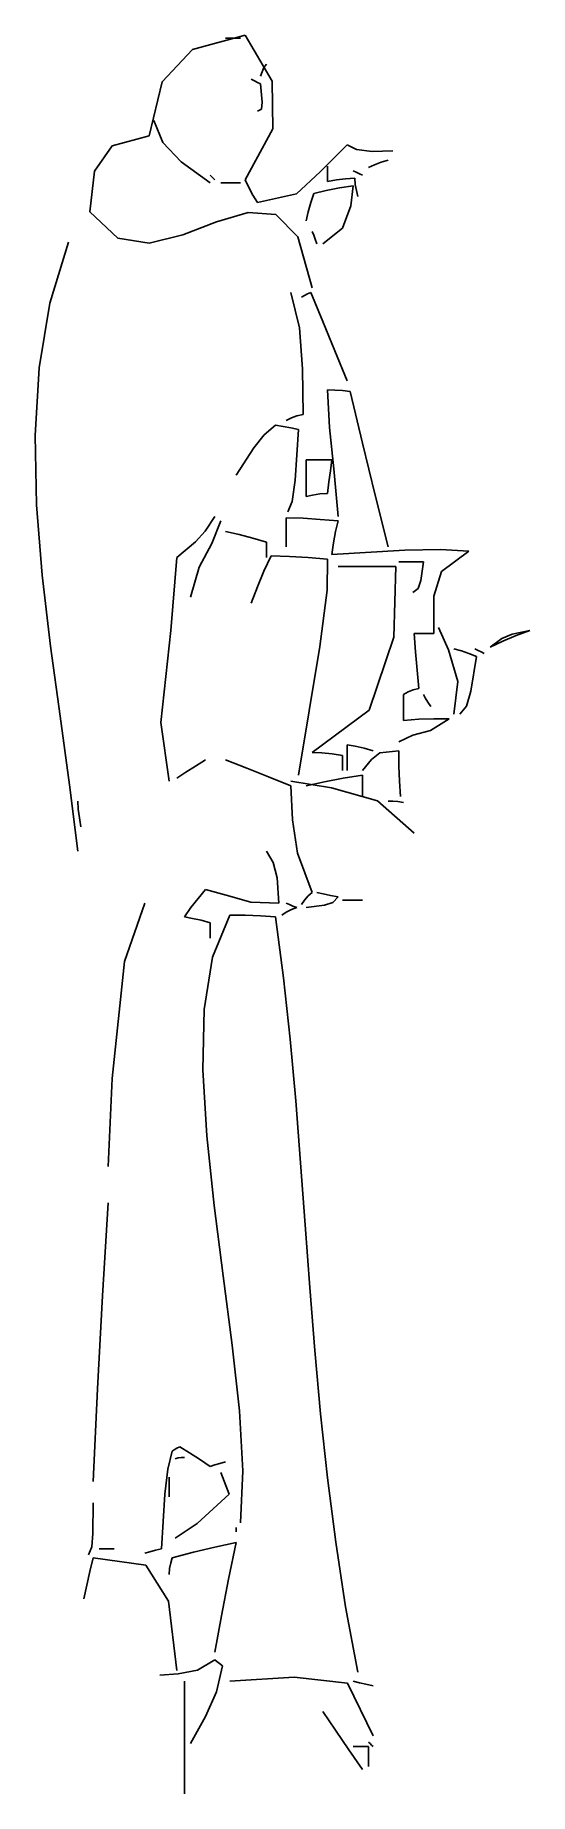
# Model space of a CAD drawing. Extents: x 6.63 to 7.11, y -0.04 to 1.67.
import ezdxf

# ---------------------------------------------------------------- set-up
doc = ezdxf.new("R2010")
doc.units = 0
doc.header["$LTSCALE"] = 0.000394
doc.layers.get('0').update_dxf_attribs({"linetype": 'CONTINUOUS'})

msp = doc.modelspace()

# ---------------------------------------------------------------- linework, layer by layer
for p, q in [((6.7848, 1.6587), (6.8361, 1.6725)), ((6.8168, 1.6695), (6.8213, 1.6695)), ((6.8213, 1.6695), (6.8261, 1.6695)), ((6.8261, 1.6695), (6.8316, 1.6695)), ((6.8361, 1.6725), (6.8625, 1.6277)), ((6.7552, 1.627), (6.7848, 1.6587)), ((6.8509, 1.6324), (6.8525, 1.6368)), ((6.8525, 1.6368), (6.8544, 1.6409)), ((6.8544, 1.6409), (6.8569, 1.6443)), ((6.7425, 1.5745), (6.7552, 1.627)), ((6.845, 1.628), (6.842, 1.6295)), ((6.848, 1.6265), (6.845, 1.628)), ((6.8509, 1.625), (6.848, 1.6265)), ((6.8528, 1.6072), (6.8509, 1.625)), ((6.8625, 1.6277), (6.8632, 1.5812)), ((6.848, 1.5983), (6.852, 1.6002)), ((6.852, 1.6002), (6.8528, 1.6072)), ((6.7556, 1.568), (6.747, 1.5894)), ((6.8632, 1.5812), (6.8361, 1.5314)), ((6.6891, 1.54), (6.7064, 1.5645)), ((6.7064, 1.5645), (6.7425, 1.5745)), ((6.7735, 1.5489), (6.7556, 1.568)), ((6.9092, 1.5391), (6.9356, 1.5656)), ((6.9356, 1.5656), (6.9448, 1.5611)), ((6.9448, 1.5611), (6.96, 1.5592)), ((6.8019, 1.5285), (6.7735, 1.5489)), ((6.9163, 1.5403), (6.9163, 1.5448)), ((6.9564, 1.5433), (6.9624, 1.5462)), ((6.96, 1.5592), (6.9801, 1.5597)), ((6.9624, 1.5462), (6.9687, 1.5488)), ((6.9687, 1.5488), (6.9757, 1.5507)), ((6.6846, 1.5002), (6.6891, 1.54)), ((6.8034, 1.5344), (6.8019, 1.5359)), ((6.8049, 1.5329), (6.8034, 1.5344)), ((6.8064, 1.5314), (6.8049, 1.5329)), ((6.8123, 1.5285), (6.8183, 1.5285)), ((6.8183, 1.5285), (6.8123, 1.5285)), ((6.8183, 1.5285), (6.8247, 1.5285)), ((6.8247, 1.5285), (6.8183, 1.5285)), ((6.8247, 1.5285), (6.8316, 1.5285)), ((6.8316, 1.5285), (6.8247, 1.5285)), ((6.8361, 1.5314), (6.8395, 1.524)), ((6.8862, 1.5178), (6.9092, 1.5391)), ((6.9163, 1.5355), (6.9163, 1.5403)), ((6.9163, 1.5299), (6.9163, 1.5355)), ((6.9252, 1.5314), (6.9163, 1.5299)), ((6.9341, 1.5325), (6.9252, 1.5314)), ((6.943, 1.5329), (6.9341, 1.5325)), ((6.9445, 1.5389), (6.9415, 1.5403)), ((6.9435, 1.527), (6.943, 1.5329)), ((6.9446, 1.521), (6.9435, 1.527)), ((6.9475, 1.5374), (6.9445, 1.5389)), ((6.9504, 1.5359), (6.9475, 1.5374)), ((6.8395, 1.524), (6.8436, 1.5166)), ((6.8436, 1.5166), (6.848, 1.5092)), ((6.848, 1.5092), (6.8862, 1.5178)), ((6.9029, 1.5181), (6.9, 1.5092)), ((6.9152, 1.521), (6.9029, 1.5181)), ((6.9282, 1.5236), (6.9152, 1.521)), ((6.9415, 1.5255), (6.9282, 1.5236)), ((6.9391, 1.5062), (6.9415, 1.5255)), ((6.946, 1.5151), (6.9446, 1.521)), ((6.7117, 1.4745), (6.6846, 1.5002)), ((6.839, 1.4997), (6.8081, 1.4904)), ((6.8661, 1.4975), (6.839, 1.4997)), ((6.8876, 1.4757), (6.8661, 1.4975)), ((6.8974, 1.5002), (6.8955, 1.4913)), ((6.9, 1.5092), (6.8974, 1.5002)), ((6.9311, 1.4844), (6.9391, 1.5062)), ((6.7753, 1.4777), (6.7425, 1.4696)), ((6.8081, 1.4904), (6.7753, 1.4777)), ((6.9014, 1.426), (6.8876, 1.4757)), ((6.9029, 1.4775), (6.9014, 1.4809)), ((6.9044, 1.4735), (6.9029, 1.4775)), ((6.9118, 1.4691), (6.9311, 1.4844)), ((6.6455, 1.4111), (6.6638, 1.4705)), ((6.7425, 1.4696), (6.7117, 1.4745)), ((6.9059, 1.4691), (6.9044, 1.4735)), ((6.635, 1.348), (6.6455, 1.4111)), ((6.889, 1.3871), (6.8806, 1.4215)), ((6.894, 1.4186), (6.891, 1.4171)), ((6.897, 1.4201), (6.894, 1.4186)), ((6.9, 1.4215), (6.897, 1.4201)), ((6.9118, 1.3933), (6.9, 1.4215)), ((6.9237, 1.3647), (6.9118, 1.3933)), ((6.8921, 1.3471), (6.889, 1.3871)), ((6.9356, 1.3354), (6.9237, 1.3647)), ((6.6312, 1.2822), (6.635, 1.348)), ((6.8925, 1.3027), (6.8921, 1.3471)), ((6.9163, 1.3265), (6.9183, 1.2899)), ((6.9237, 1.3264), (6.9163, 1.3265)), ((6.9311, 1.3261), (6.9237, 1.3264)), ((6.9386, 1.325), (6.9311, 1.3261)), ((6.9505, 1.2745), (6.9386, 1.325)), ((6.8658, 1.2923), (6.8545, 1.2826)), ((6.8732, 1.2908), (6.8658, 1.2923)), ((6.8806, 1.2894), (6.8732, 1.2908)), ((6.8762, 1.2968), (6.8811, 1.2993)), ((6.8881, 1.2879), (6.8806, 1.2894)), ((6.8811, 1.2993), (6.8866, 1.3012)), ((6.8847, 1.2384), (6.8881, 1.2879)), ((6.8866, 1.3012), (6.8925, 1.3027)), ((6.9183, 1.2899), (6.9227, 1.2497)), ((6.6326, 1.2145), (6.6312, 1.2822)), ((6.8445, 1.2699), (6.8272, 1.2433)), ((6.8545, 1.2826), (6.8445, 1.2699)), ((6.9628, 1.224), (6.9505, 1.2745)), ((6.8955, 1.2463), (6.8955, 1.2582)), ((6.8955, 1.2582), (6.9034, 1.2582)), ((6.9034, 1.2582), (6.9119, 1.2582)), ((6.9119, 1.2582), (6.9207, 1.2582)), ((6.9207, 1.2582), (6.9193, 1.2477)), ((6.882, 1.2176), (6.8847, 1.2384)), ((6.8955, 1.2344), (6.8955, 1.2463)), ((6.9178, 1.2369), (6.9163, 1.2255)), ((6.9193, 1.2477), (6.9178, 1.2369)), ((6.9227, 1.2497), (6.9267, 1.2032)), ((6.8955, 1.2225), (6.8955, 1.2344)), ((6.9019, 1.224), (6.8955, 1.2225)), ((6.9089, 1.2251), (6.9019, 1.224)), ((6.9163, 1.2255), (6.9089, 1.2251)), ((6.9757, 1.1735), (6.9628, 1.224)), ((6.638, 1.1457), (6.6326, 1.2145)), ((6.7971, 1.1889), (6.8064, 1.2032)), ((6.8762, 1.2017), (6.8762, 1.1928)), ((6.8926, 1.2013), (6.8762, 1.2017)), ((6.8777, 1.2077), (6.882, 1.2176)), ((6.9093, 1.2002), (6.8926, 1.2013)), ((6.7875, 1.1785), (6.7971, 1.1889)), ((6.8036, 1.1766), (6.8123, 1.1988)), ((6.8302, 1.1854), (6.8168, 1.1884)), ((6.8435, 1.182), (6.8302, 1.1854)), ((6.8762, 1.1928), (6.8762, 1.1835)), ((6.9267, 1.1988), (6.9093, 1.2002)), ((6.9223, 1.1775), (6.9242, 1.1883)), ((6.9242, 1.1883), (6.9267, 1.1988)), ((6.7693, 1.1631), (6.7875, 1.1785)), ((6.7913, 1.1537), (6.8036, 1.1766)), ((6.8569, 1.178), (6.8435, 1.182)), ((6.8569, 1.1735), (6.8569, 1.178)), ((6.8569, 1.1686), (6.8569, 1.1735)), ((6.8569, 1.1631), (6.8569, 1.1686)), ((6.8762, 1.1835), (6.8762, 1.1735)), ((6.9207, 1.1661), (6.9223, 1.1775)), ((6.992, 1.1702), (6.9207, 1.1661)), ((7.0267, 1.1709), (6.992, 1.1702)), ((7.0544, 1.1691), (7.0267, 1.1709)), ((7.0277, 1.1493), (7.0544, 1.1691)), ((6.7634, 1.092), (6.7693, 1.1631)), ((6.7826, 1.1245), (6.7913, 1.1537)), ((6.8544, 1.1497), (6.848, 1.1345)), ((6.8613, 1.1646), (6.8544, 1.1497)), ((6.8792, 1.1642), (6.8613, 1.1646)), ((6.8974, 1.1631), (6.8792, 1.1642)), ((6.9163, 1.1616), (6.8974, 1.1631)), ((6.9162, 1.1311), (6.9163, 1.1616)), ((6.9449, 1.1542), (6.9267, 1.1542)), ((6.9639, 1.1542), (6.9449, 1.1542)), ((6.9831, 1.1542), (6.9639, 1.1542)), ((6.9811, 1.0855), (6.9831, 1.1542)), ((6.9936, 1.1587), (6.9861, 1.1587)), ((7.0014, 1.1587), (6.9936, 1.1587)), ((7.0099, 1.1587), (7.0014, 1.1587)), ((7.0075, 1.1407), (7.0099, 1.1587)), ((7.0202, 1.1255), (7.0277, 1.1493)), ((6.646, 1.0767), (6.638, 1.1457)), ((6.848, 1.1345), (6.842, 1.1186)), ((6.9995, 1.129), (7.0048, 1.133)), ((7.0048, 1.133), (7.0075, 1.1407)), ((6.9089, 1.0764), (6.9162, 1.1311)), ((7.0202, 1.0889), (7.0202, 1.1255)), ((6.7539, 1.0021), (6.7634, 1.092)), ((6.9569, 1.0141), (6.9811, 1.0855)), ((7.0009, 1.0889), (7.0069, 1.0889)), ((7.0024, 1.0711), (7.0009, 1.0889)), ((7.0069, 1.0889), (7.0133, 1.0889)), ((7.0133, 1.0889), (7.0202, 1.0889)), ((7.0345, 1.0729), (7.0247, 1.0948)), ((7.0752, 1.0755), (7.0865, 1.084)), ((7.0875, 1.0814), (7.0752, 1.0755)), ((7.0865, 1.084), (7.0965, 1.0883)), ((7.1005, 1.087), (7.0875, 1.0814)), ((7.0965, 1.0883), (7.1138, 1.0918)), ((7.1138, 1.0918), (7.1005, 1.087)), ((6.6554, 1.0083), (6.646, 1.0767)), ((6.8881, 0.9508), (6.9089, 1.0764)), ((7.0039, 1.0532), (7.0024, 1.0711)), ((7.0436, 1.042), (7.0345, 1.0729)), ((7.047, 1.0721), (7.0396, 1.074)), ((7.0544, 1.0695), (7.047, 1.0721)), ((7.0618, 1.0666), (7.0544, 1.0695)), ((7.0563, 1.0328), (7.0618, 1.0666)), ((7.0633, 1.0725), (7.0603, 1.074)), ((7.0663, 1.0711), (7.0633, 1.0725)), ((7.0693, 1.0696), (7.0663, 1.0711)), ((7.0054, 1.0354), (7.0039, 1.0532)), ((6.9905, 1.0295), (6.9951, 1.032)), ((6.9905, 1.0216), (6.9905, 1.0295)), ((6.9951, 1.032), (6.9999, 1.0339)), ((6.9999, 1.0339), (7.0054, 1.0354)), ((7.0118, 1.0261), (7.0099, 1.0295)), ((7.0396, 1.0102), (7.0436, 1.042)), ((7.052, 1.0182), (7.0563, 1.0328)), ((6.9014, 0.973), (6.9569, 1.0141)), ((6.9905, 1.0131), (6.9905, 1.0216)), ((6.9905, 1.0042), (6.9905, 1.0131)), ((7.0144, 1.022), (7.0118, 1.0261)), ((7.0173, 1.0176), (7.0144, 1.022)), ((7.0455, 1.0102), (7.052, 1.0182)), ((6.6647, 0.9413), (6.6554, 1.0083)), ((6.7618, 0.9448), (6.7539, 1.0021)), ((7.0054, 1.0053), (6.9905, 1.0042)), ((7.0202, 1.0057), (7.0054, 1.0053)), ((7.0168, 0.9943), (7.0351, 1.0057)), ((7.0351, 1.0057), (7.0202, 1.0057)), ((6.9356, 0.9805), (6.9435, 0.9789)), ((6.9356, 0.9726), (6.9356, 0.9805)), ((6.9435, 0.9789), (6.952, 0.9771)), ((6.9861, 0.9834), (6.9995, 0.9899)), ((6.9995, 0.9899), (7.0168, 0.9943)), ((6.7875, 0.9597), (6.7975, 0.9656)), ((6.8376, 0.9577), (6.8168, 0.9656)), ((6.9108, 0.9726), (6.9014, 0.973)), ((6.9208, 0.9715), (6.9108, 0.9726)), ((6.9311, 0.9701), (6.9208, 0.9715)), ((6.9311, 0.9656), (6.9311, 0.9701)), ((6.9311, 0.9607), (6.9311, 0.9656)), ((6.9311, 0.9552), (6.9311, 0.9607)), ((6.9356, 0.9641), (6.9356, 0.9726)), ((6.9356, 0.9552), (6.9356, 0.9641)), ((6.9594, 0.9662), (6.9504, 0.9552)), ((6.952, 0.9771), (6.9608, 0.9745)), ((6.9673, 0.9725), (6.9594, 0.9662)), ((6.9861, 0.9745), (6.9673, 0.9725)), ((6.9861, 0.9597), (6.9861, 0.9745)), ((6.7693, 0.9478), (6.7782, 0.9537)), ((6.7782, 0.9537), (6.7875, 0.9597)), ((6.8588, 0.9492), (6.8376, 0.9577)), ((6.8806, 0.9404), (6.8588, 0.9492)), ((6.9204, 0.9383), (6.8806, 0.9448)), ((6.9134, 0.9444), (6.8955, 0.9404)), ((6.9316, 0.9477), (6.9134, 0.9444)), ((6.9504, 0.9508), (6.9316, 0.9477)), ((6.9504, 0.9444), (6.9504, 0.9508)), ((6.9504, 0.9373), (6.9504, 0.9444)), ((6.9865, 0.9448), (6.9861, 0.9597)), ((6.9876, 0.93), (6.9865, 0.9448)), ((6.6727, 0.8765), (6.6647, 0.9413)), ((6.8821, 0.9071), (6.8806, 0.9404)), ((6.9651, 0.9256), (6.9204, 0.9383)), ((6.9504, 0.93), (6.9504, 0.9373)), ((6.6732, 0.9177), (6.6727, 0.9255)), ((6.6743, 0.9091), (6.6732, 0.9177)), ((6.6757, 0.9003), (6.6743, 0.9091)), ((7.0009, 0.8943), (6.9651, 0.9256)), ((6.9802, 0.9255), (6.9757, 0.9255)), ((6.985, 0.9251), (6.9802, 0.9255)), ((6.9905, 0.924), (6.985, 0.9251)), ((6.8871, 0.8746), (6.8821, 0.9071)), ((6.8633, 0.8657), (6.8569, 0.8765)), ((6.8673, 0.8507), (6.8633, 0.8657)), ((6.9014, 0.8364), (6.8871, 0.8746)), ((6.8688, 0.826), (6.8673, 0.8507)), ((6.7183, 0.769), (6.7381, 0.826)), ((6.7831, 0.8216), (6.7901, 0.8305)), ((6.7901, 0.8305), (6.7975, 0.8394)), ((6.7975, 0.8394), (6.8176, 0.8336)), ((6.8176, 0.8336), (6.8417, 0.8268)), ((6.8417, 0.8268), (6.8688, 0.826)), ((6.8792, 0.8245), (6.8762, 0.826)), ((6.8826, 0.823), (6.8792, 0.8245)), ((6.891, 0.8245), (6.8941, 0.8289)), ((6.8941, 0.8289), (6.8974, 0.833)), ((6.8955, 0.8216), (6.9135, 0.8239)), ((6.8974, 0.833), (6.9014, 0.8364)), ((6.9123, 0.8349), (6.9059, 0.8364)), ((6.9193, 0.8334), (6.9123, 0.8349)), ((6.9135, 0.8239), (6.9216, 0.8266)), ((6.9267, 0.832), (6.9193, 0.8334)), ((6.9216, 0.8266), (6.9267, 0.832)), ((6.9311, 0.829), (6.9371, 0.829)), ((6.9371, 0.829), (6.9311, 0.829)), ((6.9371, 0.829), (6.9435, 0.829)), ((6.9435, 0.829), (6.9371, 0.829)), ((6.9435, 0.829), (6.9504, 0.829)), ((6.9504, 0.829), (6.9435, 0.829)), ((6.7767, 0.8127), (6.7831, 0.8216)), ((6.7846, 0.8111), (6.7767, 0.8127)), ((6.7931, 0.8092), (6.7846, 0.8111)), ((6.8019, 0.8067), (6.7931, 0.8092)), ((6.8019, 0.8022), (6.8019, 0.8067)), ((6.8212, 0.8141), (6.8043, 0.7732)), ((6.8361, 0.8141), (6.8212, 0.8141)), ((6.8509, 0.8137), (6.8361, 0.8141)), ((6.8658, 0.8127), (6.8509, 0.8137)), ((6.8736, 0.7531), (6.8658, 0.8127)), ((6.8717, 0.8141), (6.8762, 0.8171)), ((6.8762, 0.8171), (6.8811, 0.8196)), ((6.8811, 0.8196), (6.8866, 0.8216)), ((6.8866, 0.8216), (6.8826, 0.823)), ((6.8019, 0.7974), (6.8019, 0.8022)), ((6.8019, 0.7919), (6.8019, 0.7974)), ((6.8043, 0.7732), (6.7961, 0.7221)), ((6.7064, 0.6548), (6.7183, 0.769)), ((6.88, 0.6933), (6.8736, 0.7531)), ((6.7961, 0.7221), (6.7948, 0.6633)), ((6.8854, 0.6332), (6.88, 0.6933)), ((6.7024, 0.5691), (6.7064, 0.6548)), ((6.7948, 0.6633), (6.7986, 0.5989)), ((6.8902, 0.5728), (6.8854, 0.6332)), ((6.7986, 0.5989), (6.8058, 0.5312)), ((6.8947, 0.5121), (6.8902, 0.5728)), ((6.6969, 0.4429), (6.7024, 0.5335)), ((6.8058, 0.5312), (6.8147, 0.4625)), ((6.8992, 0.451), (6.8947, 0.5121)), ((6.8147, 0.4625), (6.8235, 0.3949)), ((6.9041, 0.3896), (6.8992, 0.451)), ((6.6921, 0.3523), (6.6969, 0.4429)), ((6.8235, 0.3949), (6.8304, 0.3307)), ((6.9097, 0.3277), (6.9041, 0.3896)), ((6.6876, 0.2617), (6.6921, 0.3523)), ((6.8304, 0.3307), (6.8337, 0.2722)), ((6.9163, 0.2655), (6.9097, 0.3277)), ((6.7648, 0.2914), (6.7667, 0.2929)), ((6.7667, 0.2929), (6.7693, 0.2944)), ((6.7693, 0.2944), (6.7722, 0.2958)), ((6.7722, 0.2958), (6.7816, 0.2898)), ((6.7605, 0.274), (6.7648, 0.2914)), ((6.7678, 0.284), (6.7708, 0.285)), ((6.7708, 0.285), (6.7737, 0.2854)), ((6.7737, 0.2854), (6.7767, 0.2854)), ((6.7816, 0.2898), (6.7916, 0.2835)), ((6.7916, 0.2835), (6.8019, 0.2765)), ((6.8019, 0.2765), (6.8064, 0.278)), ((6.8064, 0.278), (6.8113, 0.2795)), ((6.8113, 0.2795), (6.8168, 0.281)), ((6.7578, 0.2494), (6.7605, 0.274)), ((6.7618, 0.2601), (6.7618, 0.2661)), ((6.7618, 0.2538), (6.7618, 0.2601)), ((6.8206, 0.2494), (6.8123, 0.2706)), ((6.8337, 0.2722), (6.8316, 0.2216)), ((6.9244, 0.2028), (6.9163, 0.2655)), ((6.6874, 0.2113), (6.6876, 0.2409)), ((6.7544, 0.1963), (6.7578, 0.2494)), ((6.7618, 0.2468), (6.7618, 0.2538)), ((6.7892, 0.221), (6.8206, 0.2494)), ((6.6863, 0.1982), (6.6874, 0.2113)), ((6.7678, 0.2067), (6.7892, 0.221)), ((6.8272, 0.2156), (6.8272, 0.2171)), ((6.8272, 0.2142), (6.8272, 0.2156)), ((6.8272, 0.2127), (6.8272, 0.2142)), ((6.6831, 0.1904), (6.6863, 0.1982)), ((6.6935, 0.1963), (6.698, 0.1963)), ((6.698, 0.1963), (6.7029, 0.1963)), ((6.7029, 0.1963), (6.7084, 0.1963)), ((6.7381, 0.1919), (6.743, 0.1934)), ((6.743, 0.1934), (6.7485, 0.1949)), ((6.7485, 0.1949), (6.7544, 0.1963)), ((6.7856, 0.1929), (6.7648, 0.1874)), ((6.8064, 0.1978), (6.7856, 0.1929)), ((6.8272, 0.2023), (6.8064, 0.1978)), ((6.8198, 0.1666), (6.8272, 0.2023)), ((6.9341, 0.1397), (6.9244, 0.2028)), ((6.6846, 0.1741), (6.6816, 0.1607)), ((6.6876, 0.1874), (6.6846, 0.1741)), ((6.7391, 0.1804), (6.6876, 0.1874)), ((6.7613, 0.145), (6.7391, 0.1804)), ((6.7623, 0.177), (6.7618, 0.1711)), ((6.7634, 0.1825), (6.7623, 0.177)), ((6.7648, 0.1874), (6.7634, 0.1825)), ((6.6816, 0.1607), (6.6787, 0.1473)), ((6.8128, 0.131), (6.8198, 0.1666)), ((6.7693, 0.0775), (6.7613, 0.145)), ((6.946, 0.076), (6.9341, 0.1397)), ((6.8064, 0.0954), (6.8128, 0.131)), ((6.8064, 0.0879), (6.7896, 0.0778)), ((6.8083, 0.0864), (6.8064, 0.0879)), ((6.8109, 0.0845), (6.8083, 0.0864)), ((6.7708, 0.0743), (6.7529, 0.0731)), ((6.7896, 0.0778), (6.7708, 0.0743)), ((6.808, 0.0567), (6.8138, 0.082)), ((6.8138, 0.082), (6.8109, 0.0845)), ((6.8838, 0.0711), (6.8212, 0.0671)), ((6.9359, 0.0652), (6.8838, 0.0711)), ((6.7767, 0.0311), (6.7767, 0.0671)), ((6.7973, 0.0325), (6.808, 0.0567)), ((6.9608, 0.0137), (6.9359, 0.0652)), ((6.9475, 0.0656), (6.9415, 0.0671)), ((6.9539, 0.0642), (6.9475, 0.0656)), ((6.9608, 0.0627), (6.9539, 0.0642)), ((6.9242, 0.0192), (6.9118, 0.0374)), ((6.7767, -0.0057), (6.7767, 0.0311)), ((6.7826, 0.0062), (6.7973, 0.0325)), ((6.9371, 0.0003), (6.9242, 0.0192)), ((6.9504, -0.019), (6.9371, 0.0003)), ((6.946, 0.0033), (6.9415, 0.0033)), ((6.9509, 0.0033), (6.946, 0.0033)), ((6.9564, 0.0033), (6.9509, 0.0033)), ((6.9579, 0.0062), (6.9564, 0.0077)), ((6.9564, -0.0027), (6.9564, 0.0033)), ((6.9594, 0.0048), (6.9579, 0.0062)), ((6.9608, 0.0033), (6.9594, 0.0048)), ((6.7767, -0.0428), (6.7767, -0.0057)), ((6.7767, -0.0194), (6.7767, -0.0116)), ((6.9564, -0.009), (6.9564, -0.0027)), ((6.9564, -0.016), (6.9564, -0.009)), ((6.7767, -0.028), (6.7767, -0.0194)), ((6.7767, -0.0368), (6.7767, -0.028))]:
    msp.add_line(p, q)

doc.saveas('drawing.dxf')
